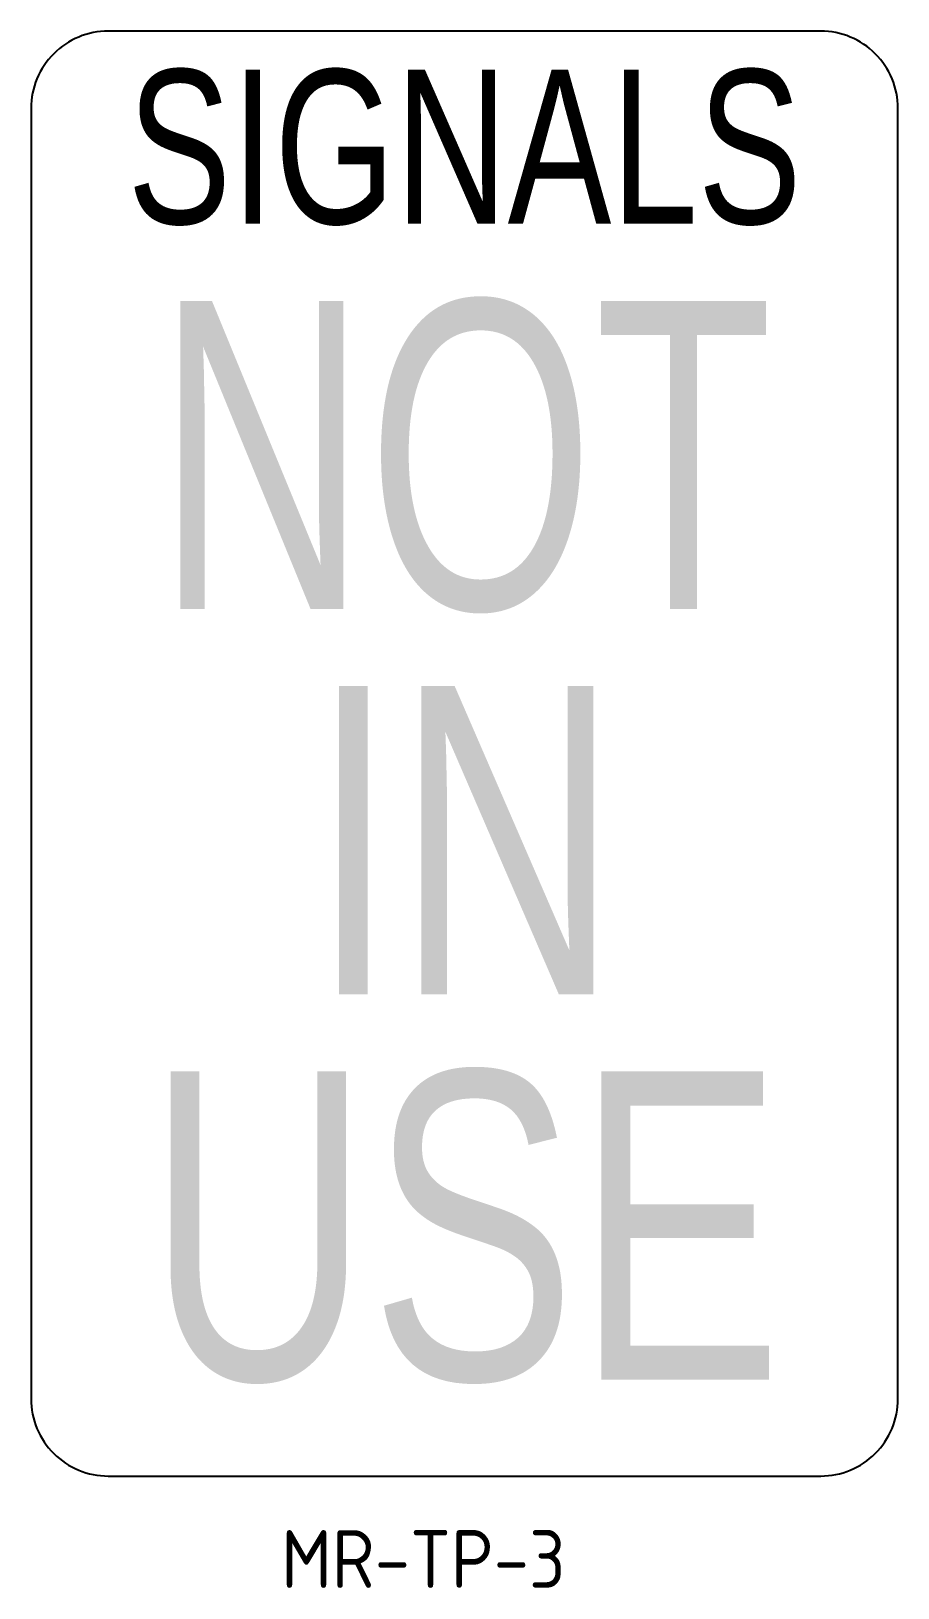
# Model space of a CAD drawing. Extents: x 141 to 186, y 179.8 to 260.6.
import ezdxf
from ezdxf.enums import TextEntityAlignment as Align

# ---------------------------------------------------------------- set-up
doc = ezdxf.new("R2010")
doc.units = 0
doc.header["$LTSCALE"] = 12
doc.header["$MEASUREMENT"] = 0
for name, color, linetype in [('L25', 1, 'CONTINUOUS'), ('L35', 3, 'CONTINUOUS'), ('T25', 1, 'CONTINUOUS')]:
    doc.layers.add(name, color=color, linetype=linetype)
doc.styles.add('CSERIES', font='Cseries')
doc.styles.add('ISO', font='iso')

msp = doc.modelspace()

# ---------------------------------------------------------------- linework, layer by layer
at = {"layer": 'L35'}
msp.add_lwpolyline([(145.04, 185.594), (182.04, 185.594, 0.414214), (186.04, 189.594), (186.04, 256.594, 0.414214), (182.04, 260.594), (145.04, 260.594, 0.414214), (141.04, 256.594), (141.04, 189.594, 0.414214)], format="xyb", close=True, dxfattribs=at)

# ---------------------------------------------------------------- texts
at = {"layer": 'L25', "style": 'CSERIES'}
for s, height, width, p, p2 in [('SIGNALS', 8, 0.88214, (146.04, 250.594), (181.04, 250.594)), ('NOT', 16, 0.952381, (147.54, 230.594), (179.54, 230.594)), ('IN', 16, 1.075269, (155.54, 210.594), (171.54, 210.594)), ('USE', 16, 1.001214, (147.04, 190.594), (180.04, 190.594))]:
    msp.add_text(s, height=height, dxfattribs=dict(at, width=width)).set_placement(p, p2, align=Align.FIT)
at = {"layer": 'T25', "color": 3, "style": 'ISO'}
msp.add_text('MR-TP-3', height=3, dxfattribs=at).set_placement((154.023, 179.788))

doc.saveas('drawing.dxf')
